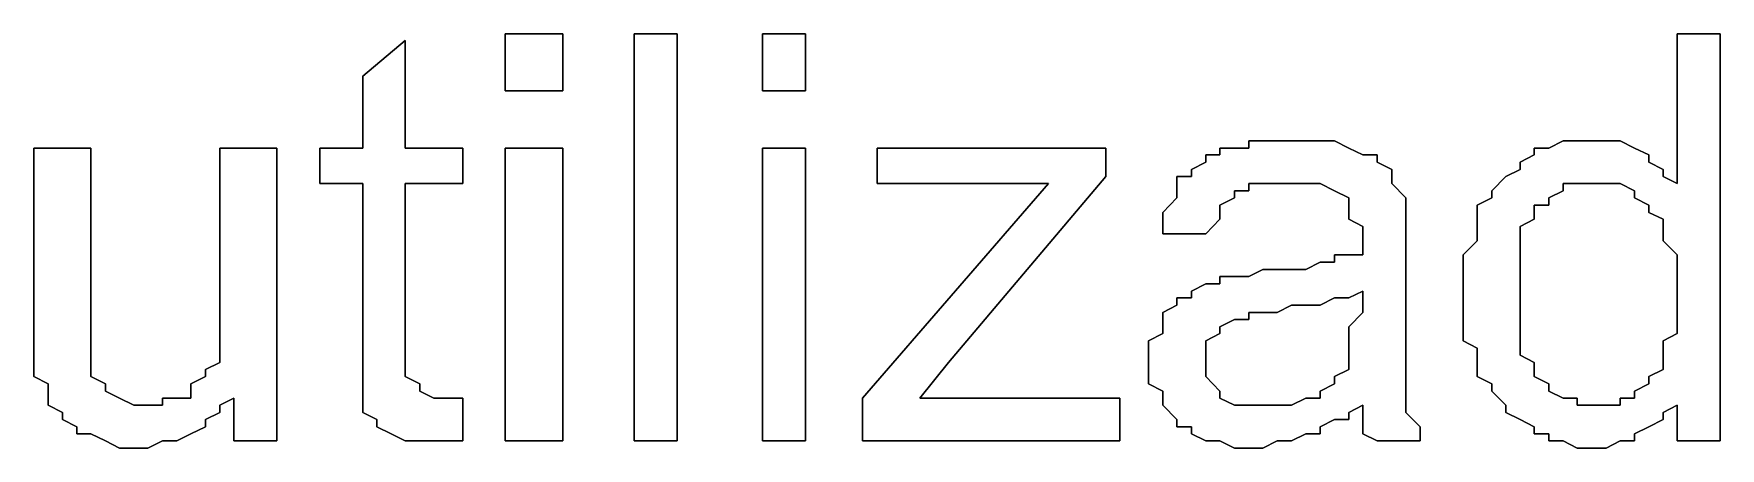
# Model space of a CAD drawing. Header units: metres. Extents: x 2.9 to 42.8, y 1.7 to 28.7.
# Drawn here: x 37.0487 to 37.465, y 15.2629 to 15.3652 of the extents above; entities that cross this region are included whole.
import ezdxf

# ---------------------------------------------------------------- set-up
doc = ezdxf.new("R2010")
doc.units = ezdxf.units.M
doc.layers.add('GRIS', color=8, linetype='Continuous')

msp = doc.modelspace()

# ---------------------------------------------------------------- linework, layer by layer
at = {"layer": 'GRIS', "lineweight": -3}
for points in [[(37.1404, 15.3635), (37.1299, 15.3547), (37.1404, 15.3635)], [(37.1404, 15.337), (37.1404, 15.3635), (37.1404, 15.337)], [(37.1793, 15.3652), (37.1651, 15.3652), (37.1793, 15.3652)], [(37.1651, 15.3652), (37.1651, 15.3511), (37.1651, 15.3652)], [(37.1793, 15.3511), (37.1793, 15.3652), (37.1793, 15.3511)], [(37.2075, 15.3652), (37.1969, 15.3652), (37.2075, 15.3652)], [(37.1969, 15.3652), (37.1969, 15.2647), (37.1969, 15.3652)], [(37.2075, 15.2647), (37.2075, 15.3652), (37.2075, 15.2647)], [(37.2392, 15.3652), (37.2286, 15.3652), (37.2392, 15.3652)], [(37.2286, 15.3652), (37.2286, 15.3511), (37.2286, 15.3652)], [(37.2392, 15.3511), (37.2392, 15.3652), (37.2392, 15.3511)], [(37.465, 15.3652), (37.4544, 15.3652), (37.465, 15.3652)], [(37.4544, 15.3652), (37.4544, 15.3282), (37.4544, 15.3652)], [(37.465, 15.2647), (37.465, 15.3652), (37.465, 15.2647)], [(37.1299, 15.3547), (37.1299, 15.337), (37.1299, 15.3547)], [(37.1651, 15.3511), (37.1793, 15.3511), (37.1651, 15.3511)], [(37.2286, 15.3511), (37.2392, 15.3511), (37.2286, 15.3511)], [(37.0628, 15.337), (37.0487, 15.337), (37.0628, 15.337)], [(37.0487, 15.337), (37.0487, 15.2929), (37.0487, 15.337)], [(37.0628, 15.2964), (37.0628, 15.337), (37.0628, 15.2964)], [(37.1087, 15.337), (37.0946, 15.337), (37.1087, 15.337)], [(37.0946, 15.337), (37.0946, 15.2982), (37.0946, 15.337)], [(37.1087, 15.2647), (37.1087, 15.337), (37.1087, 15.2647)], [(37.1299, 15.337), (37.1193, 15.337), (37.1299, 15.337)], [(37.1193, 15.337), (37.1193, 15.3282), (37.1193, 15.337)], [(37.1546, 15.337), (37.1404, 15.337), (37.1546, 15.337)], [(37.1546, 15.3282), (37.1546, 15.337), (37.1546, 15.3282)], [(37.1793, 15.337), (37.1651, 15.337), (37.1793, 15.337)], [(37.1651, 15.337), (37.1651, 15.2647), (37.1651, 15.337)], [(37.1793, 15.2647), (37.1793, 15.337), (37.1793, 15.2647)], [(37.2392, 15.337), (37.2286, 15.337), (37.2392, 15.337)], [(37.2286, 15.337), (37.2286, 15.2647), (37.2286, 15.337)], [(37.2392, 15.2647), (37.2392, 15.337), (37.2392, 15.2647)], [(37.3133, 15.337), (37.2569, 15.337), (37.3133, 15.337)], [(37.2569, 15.337), (37.2569, 15.3282), (37.2569, 15.337)], [(37.3133, 15.33), (37.3133, 15.337), (37.3133, 15.33)], [(37.3451, 15.337), (37.3415, 15.337), (37.3451, 15.337)], [(37.3415, 15.337), (37.3415, 15.3353), (37.3415, 15.337)], [(37.3486, 15.337), (37.3451, 15.337), (37.3486, 15.337)], [(37.3521, 15.3388), (37.3486, 15.3388), (37.3521, 15.3388)], [(37.3486, 15.3388), (37.3486, 15.337), (37.3486, 15.3388)], [(37.3556, 15.3388), (37.3521, 15.3388), (37.3556, 15.3388)], [(37.3592, 15.3388), (37.3556, 15.3388), (37.3592, 15.3388)], [(37.3627, 15.3388), (37.3592, 15.3388), (37.3627, 15.3388)], [(37.3662, 15.3388), (37.3627, 15.3388), (37.3662, 15.3388)], [(37.3698, 15.3388), (37.3662, 15.3388), (37.3698, 15.3388)], [(37.3733, 15.337), (37.3698, 15.3388), (37.3733, 15.337)], [(37.3768, 15.3353), (37.3733, 15.337), (37.3768, 15.3353)], [(37.4227, 15.337), (37.4191, 15.337), (37.4227, 15.337)], [(37.4191, 15.337), (37.4191, 15.3353), (37.4191, 15.337)], [(37.4262, 15.3388), (37.4227, 15.337), (37.4262, 15.3388)], [(37.4297, 15.3388), (37.4262, 15.3388), (37.4297, 15.3388)], [(37.4332, 15.3388), (37.4297, 15.3388), (37.4332, 15.3388)], [(37.4368, 15.3388), (37.4332, 15.3388), (37.4368, 15.3388)], [(37.4403, 15.3388), (37.4368, 15.3388), (37.4403, 15.3388)], [(37.4438, 15.337), (37.4403, 15.3388), (37.4438, 15.337)], [(37.4474, 15.3353), (37.4438, 15.337), (37.4474, 15.3353)], [(37.338, 15.3335), (37.3345, 15.3317), (37.338, 15.3335)], [(37.3415, 15.3353), (37.338, 15.3353), (37.3415, 15.3353)], [(37.338, 15.3353), (37.338, 15.3335), (37.338, 15.3353)], [(37.3803, 15.3353), (37.3768, 15.3353), (37.3803, 15.3353)], [(37.3803, 15.3335), (37.3803, 15.3353), (37.3803, 15.3335)], [(37.3839, 15.3317), (37.3803, 15.3335), (37.3839, 15.3317)], [(37.4191, 15.3353), (37.4156, 15.3335), (37.4191, 15.3353)], [(37.4156, 15.3335), (37.4156, 15.3317), (37.4156, 15.3335)], [(37.4474, 15.3335), (37.4474, 15.3353), (37.4474, 15.3335)], [(37.4509, 15.3317), (37.4474, 15.3335), (37.4509, 15.3317)], [(37.1193, 15.3282), (37.1299, 15.3282), (37.1193, 15.3282)], [(37.1299, 15.3282), (37.1299, 15.2859), (37.1299, 15.3282)], [(37.1404, 15.2859), (37.1404, 15.3282), (37.1404, 15.2859)], [(37.1404, 15.3282), (37.1546, 15.3282), (37.1404, 15.3282)], [(37.2992, 15.3282), (37.2533, 15.2753), (37.2992, 15.3282)], [(37.2569, 15.3282), (37.2851, 15.3282), (37.2569, 15.3282)], [(37.2745, 15.2841), (37.3133, 15.33), (37.2745, 15.2841)], [(37.2851, 15.3282), (37.2886, 15.3282), (37.2851, 15.3282)], [(37.2886, 15.3282), (37.2921, 15.3282), (37.2886, 15.3282)], [(37.2921, 15.3282), (37.2957, 15.3282), (37.2921, 15.3282)], [(37.2957, 15.3282), (37.2992, 15.3282), (37.2957, 15.3282)], [(37.3345, 15.33), (37.3309, 15.33), (37.3345, 15.33)], [(37.3309, 15.33), (37.3309, 15.3282), (37.3309, 15.33)], [(37.3309, 15.3282), (37.3309, 15.3264), (37.3309, 15.3282)], [(37.3345, 15.3317), (37.3345, 15.33), (37.3345, 15.3317)], [(37.3486, 15.3264), (37.3486, 15.3282), (37.3486, 15.3264)], [(37.3486, 15.3282), (37.3521, 15.3282), (37.3486, 15.3282)], [(37.3521, 15.3282), (37.3556, 15.3282), (37.3521, 15.3282)], [(37.3556, 15.3282), (37.3592, 15.3282), (37.3556, 15.3282)], [(37.3592, 15.3282), (37.3627, 15.3282), (37.3592, 15.3282)], [(37.3627, 15.3282), (37.3662, 15.3282), (37.3627, 15.3282)], [(37.3662, 15.3282), (37.3698, 15.3264), (37.3662, 15.3282)], [(37.3839, 15.33), (37.3839, 15.3317), (37.3839, 15.33)], [(37.3839, 15.3282), (37.3839, 15.33), (37.3839, 15.3282)], [(37.3874, 15.3247), (37.3839, 15.3282), (37.3874, 15.3247)], [(37.4121, 15.33), (37.4086, 15.3264), (37.4121, 15.33)], [(37.4156, 15.3317), (37.4121, 15.33), (37.4156, 15.3317)], [(37.4262, 15.3264), (37.4262, 15.3282), (37.4262, 15.3264)], [(37.4262, 15.3282), (37.4297, 15.3282), (37.4262, 15.3282)], [(37.4297, 15.3282), (37.4332, 15.3282), (37.4297, 15.3282)], [(37.4332, 15.3282), (37.4368, 15.3282), (37.4332, 15.3282)], [(37.4368, 15.3282), (37.4403, 15.3282), (37.4368, 15.3282)], [(37.4403, 15.3282), (37.4438, 15.3264), (37.4403, 15.3282)], [(37.4509, 15.33), (37.4509, 15.3317), (37.4509, 15.33)], [(37.4544, 15.3282), (37.4509, 15.33), (37.4544, 15.3282)], [(37.3309, 15.3247), (37.3274, 15.3211), (37.3309, 15.3247)], [(37.3309, 15.3264), (37.3309, 15.3247), (37.3309, 15.3264)], [(37.3415, 15.3229), (37.3451, 15.3247), (37.3415, 15.3229)], [(37.3451, 15.3247), (37.3451, 15.3264), (37.3451, 15.3247)], [(37.3451, 15.3264), (37.3486, 15.3264), (37.3451, 15.3264)], [(37.3698, 15.3264), (37.3733, 15.3247), (37.3698, 15.3264)], [(37.3733, 15.3247), (37.3733, 15.3229), (37.3733, 15.3247)], [(37.3874, 15.3229), (37.3874, 15.3247), (37.3874, 15.3229)], [(37.4086, 15.3247), (37.405, 15.3229), (37.4086, 15.3247)], [(37.4086, 15.3264), (37.4086, 15.3247), (37.4086, 15.3264)], [(37.4227, 15.3247), (37.4262, 15.3264), (37.4227, 15.3247)], [(37.4227, 15.3229), (37.4227, 15.3247), (37.4227, 15.3229)], [(37.4438, 15.3264), (37.4438, 15.3247), (37.4438, 15.3264)], [(37.4438, 15.3247), (37.4474, 15.3229), (37.4438, 15.3247)], [(37.3274, 15.3211), (37.3274, 15.3194), (37.3274, 15.3211)], [(37.3415, 15.3211), (37.3415, 15.3229), (37.3415, 15.3211)], [(37.3415, 15.3194), (37.3415, 15.3211), (37.3415, 15.3194)], [(37.3733, 15.3229), (37.3733, 15.3211), (37.3733, 15.3229)], [(37.3733, 15.3211), (37.3733, 15.3194), (37.3733, 15.3211)], [(37.3874, 15.3211), (37.3874, 15.3229), (37.3874, 15.3211)], [(37.3874, 15.3194), (37.3874, 15.3211), (37.3874, 15.3194)], [(37.405, 15.3229), (37.405, 15.3211), (37.405, 15.3229)], [(37.405, 15.3211), (37.405, 15.3194), (37.405, 15.3211)], [(37.4191, 15.3211), (37.4191, 15.3229), (37.4191, 15.3211)], [(37.4191, 15.3229), (37.4227, 15.3229), (37.4191, 15.3229)], [(37.4191, 15.3194), (37.4191, 15.3211), (37.4191, 15.3194)], [(37.4474, 15.3229), (37.4474, 15.3211), (37.4474, 15.3229)], [(37.4474, 15.3211), (37.4509, 15.3194), (37.4474, 15.3211)], [(37.3274, 15.3194), (37.3274, 15.3158), (37.3274, 15.3194)], [(37.3274, 15.3158), (37.338, 15.3158), (37.3274, 15.3158)], [(37.338, 15.3158), (37.3415, 15.3194), (37.338, 15.3158)], [(37.3733, 15.3194), (37.3768, 15.3176), (37.3733, 15.3194)], [(37.3768, 15.3176), (37.3768, 15.3141), (37.3768, 15.3176)], [(37.3874, 15.3176), (37.3874, 15.3194), (37.3874, 15.3176)], [(37.3874, 15.3141), (37.3874, 15.3176), (37.3874, 15.3141)], [(37.405, 15.3194), (37.405, 15.3176), (37.405, 15.3194)], [(37.405, 15.3176), (37.405, 15.3158), (37.405, 15.3176)], [(37.405, 15.3158), (37.405, 15.3141), (37.405, 15.3158)], [(37.4156, 15.3176), (37.4191, 15.3194), (37.4156, 15.3176)], [(37.4156, 15.3158), (37.4156, 15.3176), (37.4156, 15.3158)], [(37.4156, 15.3123), (37.4156, 15.3158), (37.4156, 15.3123)], [(37.4509, 15.3194), (37.4509, 15.3176), (37.4509, 15.3194)], [(37.4509, 15.3176), (37.4509, 15.3158), (37.4509, 15.3176)], [(37.4509, 15.3158), (37.4509, 15.3141), (37.4509, 15.3158)], [(37.3768, 15.3141), (37.3768, 15.3106), (37.3768, 15.3141)], [(37.3874, 15.3123), (37.3874, 15.3141), (37.3874, 15.3123)], [(37.3874, 15.2947), (37.3874, 15.3123), (37.3874, 15.2947)], [(37.405, 15.3141), (37.4015, 15.3106), (37.405, 15.3141)], [(37.4156, 15.3106), (37.4156, 15.3123), (37.4156, 15.3106)], [(37.4509, 15.3141), (37.4544, 15.3106), (37.4509, 15.3141)], [(37.3662, 15.3088), (37.3627, 15.307), (37.3662, 15.3088)], [(37.3698, 15.3088), (37.3662, 15.3088), (37.3698, 15.3088)], [(37.3733, 15.3106), (37.3698, 15.3106), (37.3733, 15.3106)], [(37.3698, 15.3106), (37.3698, 15.3088), (37.3698, 15.3106)], [(37.3768, 15.3106), (37.3733, 15.3106), (37.3768, 15.3106)], [(37.4015, 15.3106), (37.4015, 15.3088), (37.4015, 15.3106)], [(37.4015, 15.3088), (37.4015, 15.3053), (37.4015, 15.3088)], [(37.4156, 15.307), (37.4156, 15.3106), (37.4156, 15.307)], [(37.4544, 15.3106), (37.4544, 15.3088), (37.4544, 15.3106)], [(37.4544, 15.3088), (37.4544, 15.3053), (37.4544, 15.3088)], [(37.338, 15.3035), (37.3345, 15.3017), (37.338, 15.3035)], [(37.3415, 15.3035), (37.338, 15.3035), (37.3415, 15.3035)], [(37.3451, 15.3053), (37.3415, 15.3053), (37.3451, 15.3053)], [(37.3415, 15.3053), (37.3415, 15.3035), (37.3415, 15.3053)], [(37.3486, 15.3053), (37.3451, 15.3053), (37.3486, 15.3053)], [(37.3521, 15.307), (37.3486, 15.3053), (37.3521, 15.307)], [(37.3556, 15.307), (37.3521, 15.307), (37.3556, 15.307)], [(37.3592, 15.307), (37.3556, 15.307), (37.3592, 15.307)], [(37.3627, 15.307), (37.3592, 15.307), (37.3627, 15.307)], [(37.4015, 15.3053), (37.4015, 15.3035), (37.4015, 15.3053)], [(37.4015, 15.3035), (37.4015, 15.3017), (37.4015, 15.3035)], [(37.4156, 15.3053), (37.4156, 15.307), (37.4156, 15.3053)], [(37.4156, 15.3017), (37.4156, 15.3053), (37.4156, 15.3017)], [(37.4544, 15.3053), (37.4544, 15.3035), (37.4544, 15.3053)], [(37.4544, 15.3035), (37.4544, 15.3), (37.4544, 15.3035)], [(37.3345, 15.3), (37.3309, 15.3), (37.3345, 15.3)], [(37.3309, 15.3), (37.3309, 15.2982), (37.3309, 15.3)], [(37.3345, 15.3017), (37.3345, 15.3), (37.3345, 15.3017)], [(37.3662, 15.2982), (37.3698, 15.3), (37.3662, 15.2982)], [(37.3698, 15.3), (37.3733, 15.3), (37.3698, 15.3)], [(37.3733, 15.3), (37.3768, 15.3017), (37.3733, 15.3)], [(37.3768, 15.3017), (37.3768, 15.2964), (37.3768, 15.3017)], [(37.4015, 15.3017), (37.4015, 15.3), (37.4015, 15.3017)], [(37.4015, 15.3), (37.4015, 15.2982), (37.4015, 15.3)], [(37.4156, 15.2982), (37.4156, 15.3017), (37.4156, 15.2982)], [(37.4544, 15.3), (37.4544, 15.2964), (37.4544, 15.3)], [(37.0628, 15.2947), (37.0628, 15.2964), (37.0628, 15.2947)], [(37.0946, 15.2982), (37.0946, 15.2964), (37.0946, 15.2982)], [(37.0946, 15.2964), (37.0946, 15.2929), (37.0946, 15.2964)], [(37.3309, 15.2982), (37.3274, 15.2964), (37.3309, 15.2982)], [(37.3274, 15.2964), (37.3274, 15.2929), (37.3274, 15.2964)], [(37.3486, 15.2947), (37.3486, 15.2964), (37.3486, 15.2947)], [(37.3486, 15.2964), (37.3521, 15.2964), (37.3486, 15.2964)], [(37.3521, 15.2964), (37.3556, 15.2964), (37.3521, 15.2964)], [(37.3556, 15.2964), (37.3592, 15.2982), (37.3556, 15.2964)], [(37.3592, 15.2982), (37.3627, 15.2982), (37.3592, 15.2982)], [(37.3627, 15.2982), (37.3662, 15.2982), (37.3627, 15.2982)], [(37.3768, 15.2964), (37.3733, 15.2929), (37.3768, 15.2964)], [(37.4015, 15.2982), (37.4015, 15.2947), (37.4015, 15.2982)], [(37.4156, 15.2947), (37.4156, 15.2982), (37.4156, 15.2947)], [(37.4544, 15.2964), (37.4544, 15.2947), (37.4544, 15.2964)], [(37.0487, 15.2929), (37.0487, 15.2894), (37.0487, 15.2929)], [(37.0628, 15.2912), (37.0628, 15.2947), (37.0628, 15.2912)], [(37.0628, 15.2876), (37.0628, 15.2912), (37.0628, 15.2876)], [(37.0946, 15.2929), (37.0946, 15.2912), (37.0946, 15.2929)], [(37.0946, 15.2912), (37.0946, 15.2876), (37.0946, 15.2912)], [(37.3274, 15.2912), (37.3239, 15.2894), (37.3274, 15.2912)], [(37.3274, 15.2929), (37.3274, 15.2912), (37.3274, 15.2929)], [(37.338, 15.2894), (37.3415, 15.2912), (37.338, 15.2894)], [(37.3415, 15.2929), (37.3451, 15.2947), (37.3415, 15.2929)], [(37.3415, 15.2912), (37.3415, 15.2929), (37.3415, 15.2912)], [(37.3451, 15.2947), (37.3486, 15.2947), (37.3451, 15.2947)], [(37.3733, 15.2929), (37.3733, 15.2912), (37.3733, 15.2929)], [(37.3733, 15.2912), (37.3733, 15.2876), (37.3733, 15.2912)], [(37.3874, 15.2912), (37.3874, 15.2947), (37.3874, 15.2912)], [(37.3874, 15.2876), (37.3874, 15.2912), (37.3874, 15.2876)], [(37.4015, 15.2947), (37.4015, 15.2929), (37.4015, 15.2947)], [(37.4015, 15.2929), (37.4015, 15.2894), (37.4015, 15.2929)], [(37.4156, 15.2929), (37.4156, 15.2947), (37.4156, 15.2929)], [(37.4156, 15.2912), (37.4156, 15.2929), (37.4156, 15.2912)], [(37.4156, 15.2876), (37.4156, 15.2912), (37.4156, 15.2876)], [(37.4544, 15.2912), (37.4509, 15.2894), (37.4544, 15.2912)], [(37.4544, 15.2947), (37.4544, 15.2912), (37.4544, 15.2947)], [(37.0487, 15.2894), (37.0487, 15.2876), (37.0487, 15.2894)], [(37.0487, 15.2876), (37.0487, 15.2841), (37.0487, 15.2876)], [(37.0628, 15.2859), (37.0628, 15.2876), (37.0628, 15.2859)], [(37.0946, 15.2876), (37.0946, 15.2859), (37.0946, 15.2876)], [(37.3239, 15.2894), (37.3239, 15.2859), (37.3239, 15.2894)], [(37.338, 15.2876), (37.338, 15.2894), (37.338, 15.2876)], [(37.338, 15.2859), (37.338, 15.2876), (37.338, 15.2859)], [(37.3733, 15.2876), (37.3733, 15.2859), (37.3733, 15.2876)], [(37.3874, 15.2859), (37.3874, 15.2876), (37.3874, 15.2859)], [(37.4015, 15.2894), (37.405, 15.2876), (37.4015, 15.2894)], [(37.405, 15.2876), (37.405, 15.2859), (37.405, 15.2876)], [(37.4156, 15.2859), (37.4156, 15.2876), (37.4156, 15.2859)], [(37.4509, 15.2894), (37.4509, 15.2876), (37.4509, 15.2894)], [(37.4509, 15.2876), (37.4509, 15.2859), (37.4509, 15.2876)], [(37.0487, 15.2841), (37.0487, 15.2823), (37.0487, 15.2841)], [(37.0628, 15.2841), (37.0628, 15.2859), (37.0628, 15.2841)], [(37.0628, 15.2823), (37.0628, 15.2841), (37.0628, 15.2823)], [(37.0946, 15.2841), (37.0911, 15.2823), (37.0946, 15.2841)], [(37.0946, 15.2859), (37.0946, 15.2841), (37.0946, 15.2859)], [(37.1299, 15.2859), (37.1299, 15.2823), (37.1299, 15.2859)], [(37.1404, 15.2823), (37.1404, 15.2859), (37.1404, 15.2823)], [(37.2674, 15.2753), (37.2745, 15.2841), (37.2674, 15.2753)], [(37.3239, 15.2859), (37.3239, 15.2841), (37.3239, 15.2859)], [(37.3239, 15.2841), (37.3239, 15.2806), (37.3239, 15.2841)], [(37.338, 15.2841), (37.338, 15.2859), (37.338, 15.2841)], [(37.338, 15.2823), (37.338, 15.2841), (37.338, 15.2823)], [(37.3733, 15.2859), (37.3733, 15.2841), (37.3733, 15.2859)], [(37.3733, 15.2841), (37.3733, 15.2823), (37.3733, 15.2841)], [(37.3874, 15.2823), (37.3874, 15.2859), (37.3874, 15.2823)], [(37.405, 15.2859), (37.405, 15.2841), (37.405, 15.2859)], [(37.405, 15.2841), (37.405, 15.2806), (37.405, 15.2841)], [(37.4191, 15.2841), (37.4156, 15.2859), (37.4191, 15.2841)], [(37.4191, 15.2823), (37.4191, 15.2841), (37.4191, 15.2823)], [(37.4509, 15.2859), (37.4509, 15.2841), (37.4509, 15.2859)], [(37.4509, 15.2841), (37.4509, 15.2823), (37.4509, 15.2841)], [(37.0487, 15.2823), (37.0487, 15.2806), (37.0487, 15.2823)], [(37.0487, 15.2806), (37.0523, 15.2788), (37.0487, 15.2806)], [(37.0523, 15.2788), (37.0523, 15.2753), (37.0523, 15.2788)], [(37.0628, 15.2806), (37.0628, 15.2823), (37.0628, 15.2806)], [(37.0664, 15.2788), (37.0628, 15.2806), (37.0664, 15.2788)], [(37.0664, 15.277), (37.0664, 15.2788), (37.0664, 15.277)], [(37.0911, 15.2806), (37.0875, 15.2788), (37.0911, 15.2806)], [(37.0875, 15.2788), (37.0875, 15.277), (37.0875, 15.2788)], [(37.0911, 15.2823), (37.0911, 15.2806), (37.0911, 15.2823)], [(37.1299, 15.2823), (37.1299, 15.2788), (37.1299, 15.2823)], [(37.1299, 15.2788), (37.1299, 15.277), (37.1299, 15.2788)], [(37.1404, 15.2806), (37.1404, 15.2823), (37.1404, 15.2806)], [(37.144, 15.2788), (37.1404, 15.2806), (37.144, 15.2788)], [(37.144, 15.277), (37.144, 15.2788), (37.144, 15.277)], [(37.3239, 15.2806), (37.3239, 15.2788), (37.3239, 15.2806)], [(37.3239, 15.2788), (37.3274, 15.277), (37.3239, 15.2788)], [(37.338, 15.2806), (37.338, 15.2823), (37.338, 15.2806)], [(37.3415, 15.277), (37.338, 15.2806), (37.3415, 15.277)], [(37.3698, 15.2788), (37.3662, 15.277), (37.3698, 15.2788)], [(37.3733, 15.2823), (37.3698, 15.2806), (37.3733, 15.2823)], [(37.3698, 15.2806), (37.3698, 15.2788), (37.3698, 15.2806)], [(37.3874, 15.2806), (37.3874, 15.2823), (37.3874, 15.2806)], [(37.3874, 15.2788), (37.3874, 15.2806), (37.3874, 15.2788)], [(37.3874, 15.277), (37.3874, 15.2788), (37.3874, 15.277)], [(37.405, 15.2806), (37.4086, 15.2788), (37.405, 15.2806)], [(37.4086, 15.2788), (37.4086, 15.277), (37.4086, 15.2788)], [(37.4191, 15.2806), (37.4191, 15.2823), (37.4191, 15.2806)], [(37.4227, 15.2788), (37.4191, 15.2806), (37.4227, 15.2788)], [(37.4227, 15.277), (37.4227, 15.2788), (37.4227, 15.277)], [(37.4474, 15.2788), (37.4438, 15.277), (37.4474, 15.2788)], [(37.4509, 15.2823), (37.4474, 15.2806), (37.4509, 15.2823)], [(37.4474, 15.2806), (37.4474, 15.2788), (37.4474, 15.2806)], [(37.0523, 15.2753), (37.0523, 15.2735), (37.0523, 15.2753)], [(37.0699, 15.2753), (37.0664, 15.277), (37.0699, 15.2753)], [(37.0734, 15.2735), (37.0699, 15.2753), (37.0734, 15.2735)], [(37.084, 15.2753), (37.0805, 15.2753), (37.084, 15.2753)], [(37.0805, 15.2753), (37.0805, 15.2735), (37.0805, 15.2753)], [(37.0875, 15.2753), (37.084, 15.2753), (37.0875, 15.2753)], [(37.0875, 15.277), (37.0875, 15.2753), (37.0875, 15.277)], [(37.0946, 15.2735), (37.0981, 15.2753), (37.0946, 15.2735)], [(37.0981, 15.2753), (37.0981, 15.2647), (37.0981, 15.2753)], [(37.1299, 15.277), (37.1299, 15.2753), (37.1299, 15.277)], [(37.1299, 15.2753), (37.1299, 15.2735), (37.1299, 15.2753)], [(37.1475, 15.2753), (37.144, 15.277), (37.1475, 15.2753)], [(37.151, 15.2753), (37.1475, 15.2753), (37.151, 15.2753)], [(37.1546, 15.2753), (37.151, 15.2753), (37.1546, 15.2753)], [(37.1546, 15.2647), (37.1546, 15.2753), (37.1546, 15.2647)], [(37.2533, 15.2753), (37.2533, 15.2647), (37.2533, 15.2753)], [(37.271, 15.2753), (37.2674, 15.2753), (37.271, 15.2753)], [(37.2745, 15.2753), (37.271, 15.2753), (37.2745, 15.2753)], [(37.278, 15.2753), (37.2745, 15.2753), (37.278, 15.2753)], [(37.2816, 15.2753), (37.278, 15.2753), (37.2816, 15.2753)], [(37.3168, 15.2753), (37.2816, 15.2753), (37.3168, 15.2753)], [(37.3168, 15.2647), (37.3168, 15.2753), (37.3168, 15.2647)], [(37.3274, 15.277), (37.3274, 15.2753), (37.3274, 15.277)], [(37.3274, 15.2753), (37.3274, 15.2735), (37.3274, 15.2753)], [(37.3415, 15.2753), (37.3415, 15.277), (37.3415, 15.2753)], [(37.3451, 15.2735), (37.3415, 15.2753), (37.3451, 15.2735)], [(37.3627, 15.2753), (37.3592, 15.2735), (37.3627, 15.2753)], [(37.3662, 15.2753), (37.3627, 15.2753), (37.3662, 15.2753)], [(37.3662, 15.277), (37.3662, 15.2753), (37.3662, 15.277)], [(37.3874, 15.2753), (37.3874, 15.277), (37.3874, 15.2753)], [(37.3874, 15.2735), (37.3874, 15.2753), (37.3874, 15.2735)], [(37.4086, 15.277), (37.4121, 15.2735), (37.4086, 15.277)], [(37.4262, 15.2753), (37.4227, 15.277), (37.4262, 15.2753)], [(37.4297, 15.2753), (37.4262, 15.2753), (37.4297, 15.2753)], [(37.4297, 15.2735), (37.4297, 15.2753), (37.4297, 15.2735)], [(37.4438, 15.2753), (37.4403, 15.2753), (37.4438, 15.2753)], [(37.4403, 15.2753), (37.4403, 15.2735), (37.4403, 15.2753)], [(37.4438, 15.277), (37.4438, 15.2753), (37.4438, 15.277)], [(37.0523, 15.2735), (37.0558, 15.2717), (37.0523, 15.2735)], [(37.0558, 15.2717), (37.0558, 15.27), (37.0558, 15.2717)], [(37.0558, 15.27), (37.0593, 15.2682), (37.0558, 15.27)], [(37.0769, 15.2735), (37.0734, 15.2735), (37.0769, 15.2735)], [(37.0805, 15.2735), (37.0769, 15.2735), (37.0805, 15.2735)], [(37.0911, 15.27), (37.0946, 15.2717), (37.0911, 15.27)], [(37.0911, 15.2682), (37.0911, 15.27), (37.0911, 15.2682)], [(37.0946, 15.2717), (37.0946, 15.2735), (37.0946, 15.2717)], [(37.1299, 15.2735), (37.1299, 15.2717), (37.1299, 15.2735)], [(37.1299, 15.2717), (37.1334, 15.27), (37.1299, 15.2717)], [(37.1334, 15.27), (37.1334, 15.2682), (37.1334, 15.27)], [(37.3274, 15.2735), (37.3309, 15.27), (37.3274, 15.2735)], [(37.3309, 15.27), (37.3309, 15.2682), (37.3309, 15.27)], [(37.3486, 15.2735), (37.3451, 15.2735), (37.3486, 15.2735)], [(37.3521, 15.2735), (37.3486, 15.2735), (37.3521, 15.2735)], [(37.3556, 15.2735), (37.3521, 15.2735), (37.3556, 15.2735)], [(37.3592, 15.2735), (37.3556, 15.2735), (37.3592, 15.2735)], [(37.3662, 15.2682), (37.3698, 15.27), (37.3662, 15.2682)], [(37.3698, 15.27), (37.3733, 15.27), (37.3698, 15.27)], [(37.3733, 15.2717), (37.3768, 15.2735), (37.3733, 15.2717)], [(37.3733, 15.27), (37.3733, 15.2717), (37.3733, 15.27)], [(37.3768, 15.2735), (37.3768, 15.2717), (37.3768, 15.2735)], [(37.3768, 15.2717), (37.3768, 15.27), (37.3768, 15.2717)], [(37.3768, 15.27), (37.3768, 15.2665), (37.3768, 15.27)], [(37.3874, 15.2717), (37.3874, 15.2735), (37.3874, 15.2717)], [(37.3909, 15.2682), (37.3874, 15.2717), (37.3909, 15.2682)], [(37.4121, 15.2735), (37.4121, 15.2717), (37.4121, 15.2735)], [(37.4121, 15.2717), (37.4156, 15.27), (37.4121, 15.2717)], [(37.4156, 15.27), (37.4191, 15.2682), (37.4156, 15.27)], [(37.4332, 15.2735), (37.4297, 15.2735), (37.4332, 15.2735)], [(37.4368, 15.2735), (37.4332, 15.2735), (37.4368, 15.2735)], [(37.4403, 15.2735), (37.4368, 15.2735), (37.4403, 15.2735)], [(37.4474, 15.2682), (37.4509, 15.27), (37.4474, 15.2682)], [(37.4509, 15.2717), (37.4544, 15.2735), (37.4509, 15.2717)], [(37.4509, 15.27), (37.4509, 15.2717), (37.4509, 15.27)], [(37.4544, 15.2735), (37.4544, 15.2647), (37.4544, 15.2735)], [(37.0593, 15.2682), (37.0593, 15.2665), (37.0593, 15.2682)], [(37.0593, 15.2665), (37.0628, 15.2665), (37.0593, 15.2665)], [(37.0628, 15.2665), (37.0664, 15.2647), (37.0628, 15.2665)], [(37.084, 15.2647), (37.0875, 15.2665), (37.084, 15.2647)], [(37.0875, 15.2665), (37.0911, 15.2682), (37.0875, 15.2665)], [(37.1334, 15.2682), (37.1369, 15.2665), (37.1334, 15.2682)], [(37.1369, 15.2665), (37.1404, 15.2647), (37.1369, 15.2665)], [(37.3309, 15.2682), (37.3345, 15.2682), (37.3309, 15.2682)], [(37.3345, 15.2682), (37.3345, 15.2665), (37.3345, 15.2682)], [(37.3345, 15.2665), (37.338, 15.2647), (37.3345, 15.2665)], [(37.3592, 15.2647), (37.3627, 15.2665), (37.3592, 15.2647)], [(37.3627, 15.2665), (37.3662, 15.2665), (37.3627, 15.2665)], [(37.3662, 15.2665), (37.3662, 15.2682), (37.3662, 15.2665)], [(37.3768, 15.2665), (37.3803, 15.2647), (37.3768, 15.2665)], [(37.3909, 15.2665), (37.3909, 15.2682), (37.3909, 15.2665)], [(37.3909, 15.2647), (37.3909, 15.2665), (37.3909, 15.2647)], [(37.4191, 15.2682), (37.4191, 15.2665), (37.4191, 15.2682)], [(37.4191, 15.2665), (37.4227, 15.2665), (37.4191, 15.2665)], [(37.4227, 15.2665), (37.4227, 15.2647), (37.4227, 15.2665)], [(37.4438, 15.2665), (37.4474, 15.2682), (37.4438, 15.2665)], [(37.4438, 15.2647), (37.4438, 15.2665), (37.4438, 15.2647)], [(37.0664, 15.2647), (37.0699, 15.2629), (37.0664, 15.2647)], [(37.0699, 15.2629), (37.0734, 15.2629), (37.0699, 15.2629)], [(37.0734, 15.2629), (37.0769, 15.2629), (37.0734, 15.2629)], [(37.0769, 15.2629), (37.0805, 15.2647), (37.0769, 15.2629)], [(37.0805, 15.2647), (37.084, 15.2647), (37.0805, 15.2647)], [(37.0981, 15.2647), (37.1087, 15.2647), (37.0981, 15.2647)], [(37.1404, 15.2647), (37.144, 15.2647), (37.1404, 15.2647)], [(37.144, 15.2647), (37.1475, 15.2647), (37.144, 15.2647)], [(37.1475, 15.2647), (37.151, 15.2647), (37.1475, 15.2647)], [(37.151, 15.2647), (37.1546, 15.2647), (37.151, 15.2647)], [(37.1651, 15.2647), (37.1793, 15.2647), (37.1651, 15.2647)], [(37.1969, 15.2647), (37.2075, 15.2647), (37.1969, 15.2647)], [(37.2286, 15.2647), (37.2392, 15.2647), (37.2286, 15.2647)], [(37.2533, 15.2647), (37.3168, 15.2647), (37.2533, 15.2647)], [(37.338, 15.2647), (37.3415, 15.2647), (37.338, 15.2647)], [(37.3415, 15.2647), (37.3451, 15.2629), (37.3415, 15.2647)], [(37.3451, 15.2629), (37.3486, 15.2629), (37.3451, 15.2629)], [(37.3486, 15.2629), (37.3521, 15.2629), (37.3486, 15.2629)], [(37.3521, 15.2629), (37.3556, 15.2647), (37.3521, 15.2629)], [(37.3556, 15.2647), (37.3592, 15.2647), (37.3556, 15.2647)], [(37.3803, 15.2647), (37.3909, 15.2647), (37.3803, 15.2647)], [(37.4227, 15.2647), (37.4262, 15.2647), (37.4227, 15.2647)], [(37.4262, 15.2647), (37.4297, 15.2629), (37.4262, 15.2647)], [(37.4297, 15.2629), (37.4332, 15.2629), (37.4297, 15.2629)], [(37.4332, 15.2629), (37.4368, 15.2629), (37.4332, 15.2629)], [(37.4368, 15.2629), (37.4403, 15.2647), (37.4368, 15.2629)], [(37.4403, 15.2647), (37.4438, 15.2647), (37.4403, 15.2647)], [(37.4544, 15.2647), (37.465, 15.2647), (37.4544, 15.2647)]]:
    msp.add_lwpolyline(points, dxfattribs=at)

doc.saveas('drawing.dxf')
